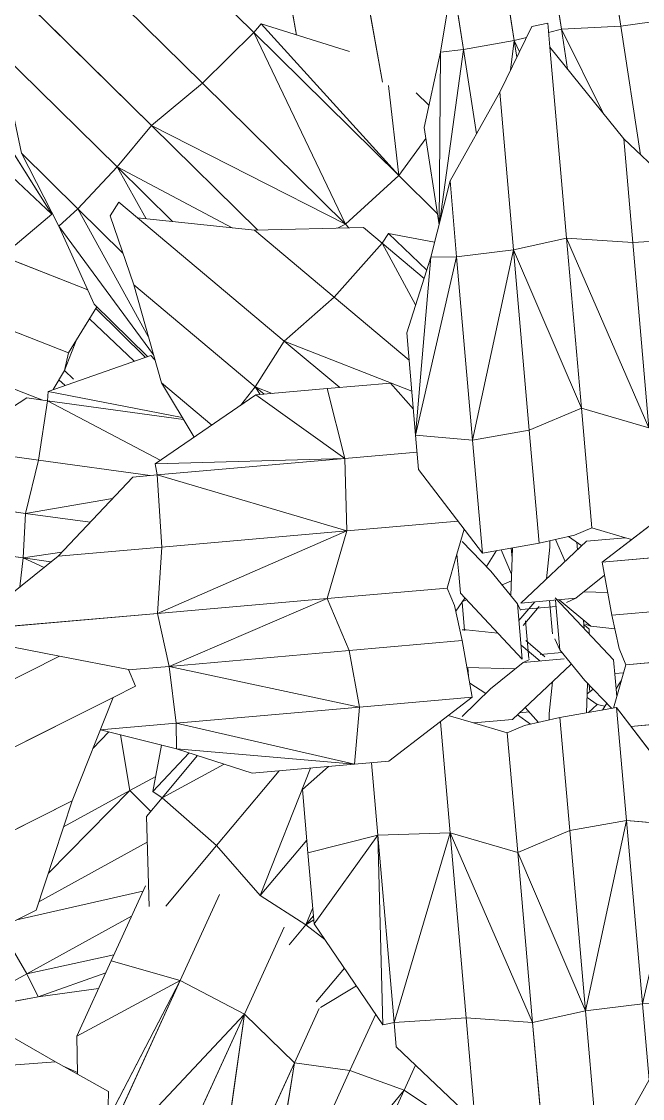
# Model space of a CAD drawing. Header units: inches. Extents: x 1 to 4284, y -575 to 745.
# Drawn here: x 2936.32 to 2944.06, y 309.4 to 322.82 of the extents above; entities that cross this region are included whole.
import ezdxf

# ---------------------------------------------------------------- set-up
doc = ezdxf.new("R2010")
doc.units = ezdxf.units.IN
doc.header["$MEASUREMENT"] = 0
doc.layers.add('Plant-hosta', color=7, linetype='Continuous', lineweight=9)

# ---------------------------------------------------------------- blocks, each defined once
blk = doc.blocks.new('Untitled_dwg-V39-New Construction - Tel_Data_Elec Plan')
at = {"layer": 'Plant-hosta'}
for p, q in [((0.806, -1.039), (0.92, -1.008)), ((0.92, -1.008), (0.806, -1.039)), ((1.677, -0.973), (1.766, -1.001)), ((1.677, -0.973), (1.766, -1.001)), ((1.737, -1.064), (1.716, -0.985)), ((1.737, -1.064), (1.716, -0.985)), ((2.194, -1.064), (2.086, -1.093)), ((2.086, -1.093), (2.194, -1.064)), ((0.391, -1.79), (0.363, -1.685)), ((0.391, -1.79), (0.363, -1.685)), ((1.948, -1.849), (1.92, -1.746)), ((1.948, -1.849), (1.92, -1.746)), ((0.602, -2.577), (0.511, -2.235)), ((0.602, -2.577), (0.511, -2.235)), ((0.664, -2.587), (0.614, -2.585)), ((0.614, -2.585), (0.664, -2.587)), ((1.271, -2.617), (1.144, -2.611)), ((1.144, -2.611), (1.271, -2.617)), ((1.983, -2.617), (1.965, -2.914)), ((1.965, -2.914), (1.983, -2.617)), ((1.302, -2.695), (1.284, -3.025)), ((1.302, -2.695), (1.284, -3.025)), ((2.175, -2.7), (2.2, -2.791)), ((2.2, -2.791), (2.175, -2.7)), ((1.377, -2.881), (1.409, -3.003)), ((1.377, -2.881), (1.409, -3.003)), ((-3.171, -6.897), (-3.119, -6.806)), ((-3.119, -6.806), (-3.171, -6.897)), ((-2.061, -6.792), (-2.433, -7.575)), ((-2.061, -6.792), (-2.433, -7.575))]:
    blk.add_line(p, q, dxfattribs=at)
blk = doc.blocks.new('Untitled_dwg-V42-New Construction - Tel_Data_Elec Plan')
at = {"layer": 'Plant-hosta'}
for p, q in [((-1.881, 4.364), (-2.499, 6.671)), ((-3.675, 4.609), (-5.536, 6.498)), ((-1.723, 6.359), (-0.762, 5.531)), ((-1.723, 6.359), (-1.212, 4.454)), ((-1.212, 4.454), (-1.723, 6.359)), ((-1.723, 6.359), (-0.762, 5.531)), ((-4.842, 3.822), (-6.055, 6.008)), ((-6.055, 6.008), (-3.675, 4.609)), ((-6.055, 6.008), (-4.225, 4.15)), ((-3.675, 4.609), (-6.055, 6.008)), ((-6.055, 6.008), (-4.225, 4.15)), ((-5.22, 3.04), (-6.566, 5.573)), ((-4.842, 3.822), (-6.566, 5.573)), ((-0.762, 5.531), (-0.516, 4.614)), ((-2.975, 5.283), (-3.581, 4.07)), ((-2.975, 5.283), (-3.581, 4.07)), ((-2.975, 5.283), (-2.639, 4.029)), ((-3.675, 4.609), (-3.254, 5.183)), ((-5.22, 3.04), (-7.099, 4.947)), ((-0.214, 4.718), (-0.516, 4.614)), ((-3.675, 4.609), (-4.225, 4.15)), ((-3.675, 4.609), (-3.434, 4.365)), ((-3.675, 4.609), (-3.434, 4.365)), ((-1.212, 4.454), (-0.516, 4.614)), ((-1.212, 4.454), (-0.516, 4.614)), ((0.077, 2.4), (-0.516, 4.614)), ((0.724, 2.7), (-0.516, 4.614)), ((-1.881, 4.364), (-1.212, 4.454)), ((-1.881, 4.364), (-1.212, 4.454)), ((-1.331, 2.312), (-1.212, 4.454)), ((-1.212, 4.454), (-0.629, 2.277)), ((-1.212, 4.454), (0.077, 2.4)), ((-5.22, 3.04), (-7.732, 4.307)), ((-5.827, 2.373), (-7.732, 4.307)), ((-5.22, 3.04), (-7.732, 4.307)), ((-1.881, 4.364), (-2.639, 4.029)), ((-2.04, 1.794), (-1.881, 4.364)), ((-1.331, 2.312), (-1.881, 4.364)), ((-5.827, 2.373), (-7.841, 4.217)), ((-4.842, 3.822), (-4.225, 4.15)), ((-3.682, 3.599), (-4.225, 4.15)), ((-3.503, 3.776), (-3.581, 4.07)), ((-3.503, 3.776), (-2.639, 4.029)), ((-2.04, 1.794), (-2.639, 4.029)), ((-5.22, 3.04), (-4.842, 3.822)), ((-4.842, 3.822), (-4.32, 3.293)), ((-4.32, 3.293), (-4.842, 3.822)), ((-3.503, 3.776), (-3.643, 3.755)), ((-3.503, 3.776), (-3.643, 3.755)), ((-2.04, 1.794), (-3.503, 3.776)), ((-2.896, 1.511), (-3.503, 3.776)), ((-4.019, 2.281), (-3.643, 3.755)), ((-2.896, 1.511), (-3.643, 3.755)), ((-3.788, 3.185), (-4.301, 3.285)), ((-4.301, 3.285), (-3.788, 3.185)), ((-4.329, 3.201), (-3.854, 2.927)), ((-3.854, 2.927), (-4.329, 3.201)), ((-7.424, 3.011), (-7.567, 2.869)), ((-7.567, 2.869), (-7.424, 3.011)), ((-7.276, 2.582), (-7.43, 3.028)), ((-7.276, 2.582), (-7.43, 3.028)), ((-5.22, 3.04), (-5.827, 2.373)), ((-5.827, 2.373), (-5.22, 3.04)), ((-5.22, 3.04), (-4.385, 2.192)), ((-5.22, 3.04), (-4.385, 2.192)), ((0.077, 2.4), (0.724, 2.7)), ((-6.551, 1.846), (-7.276, 2.582)), ((-5.827, 2.373), (-7.276, 2.582)), ((-4.402, 2.419), (-4.119, 2.256)), ((-4.119, 2.256), (-4.402, 2.419)), ((-4.119, 2.256), (-3.961, 2.508)), ((-5.827, 2.373), (-6.551, 1.846)), ((-5.827, 2.373), (-6.551, 1.846)), ((-5, 1.534), (-5.827, 2.373)), ((-5, 1.534), (-5.827, 2.373)), ((-3.788, 1.42), (-4.019, 2.281)), ((-2.896, 1.511), (-4.019, 2.281)), ((-2.04, 1.794), (-1.331, 2.312)), ((-1.331, 2.312), (-0.944, 0.865)), ((-1.331, 2.312), (-0.629, 2.277)), ((-0.629, 2.277), (0.077, 2.4)), ((-0.629, 2.277), (0.077, 2.4)), ((0.443, 1.036), (0.077, 2.4)), ((0.443, 1.036), (0.835, 2.286)), ((-4.529, 1.719), (-4.119, 2.256)), ((-4.529, 1.719), (-4.119, 2.256)), ((-3.967, 2.086), (-4.119, 2.256)), ((-4.119, 2.256), (-4.005, 2.23)), ((-4.119, 2.256), (-3.993, 2.183)), ((-0.629, 2.277), (-0.263, 0.912)), ((-7.561, 1.957), (-6.819, 2.119)), ((-7.561, 1.957), (-8.538, 1.795)), ((-7.561, 1.957), (-7.596, 1.64)), ((-6.666, 1.964), (-7.561, 1.957)), ((-8.519, 1.782), (-7.596, 1.64)), ((-6.495, 1.79), (-7.596, 1.64)), ((-5.833, 1.117), (-6.551, 1.846)), ((-6.551, 1.846), (-5.833, 1.117)), ((-2.04, 1.794), (-2.896, 1.511)), ((-2.04, 1.794), (-1.68, 0.451)), ((-2.04, 1.794), (-1.68, 0.451)), ((-7.668, 1.233), (-7.596, 1.64)), ((-6.124, 1.413), (-7.596, 1.64)), ((-6.124, 1.413), (-7.596, 1.64)), ((-4.529, 1.719), (-4.827, 0.947)), ((-3.398, 0.44), (-4.529, 1.719)), ((-3.748, 1.269), (-4.529, 1.719)), ((-2.896, 1.511), (-3.788, 1.42)), ((-2.896, 1.511), (-3.788, 1.42)), ((-2.662, 0.638), (-2.896, 1.511)), ((-2.662, 0.638), (-2.896, 1.511)), ((1.609, 1.606), (0.531, 1.317)), ((-5.523, 0.309), (-5.877, 1.371)), ((-5.877, 1.371), (-5.523, 0.309)), ((-4.827, 0.947), (-5.681, 1.44)), ((-3.583, 0.655), (-3.788, 1.42)), ((-7.484, 0.967), (-5.884, 1.169)), ((-5.884, 1.169), (-7.484, 0.967)), ((-4.827, 0.947), (-5.259, 0.157)), ((-3.775, 0.339), (-4.827, 0.947)), ((0.443, 1.036), (-0.263, 0.912)), ((0.206, 0.63), (0.07, 0.971)), ((0.07, 0.971), (0.206, 0.63)), ((0.23, 0.92), (0.095, 0.975)), ((0.186, 0.585), (0.383, 1.025)), ((0.23, 0.92), (0.314, 0.969)), ((0.314, 0.969), (0.23, 0.92)), ((0.347, 0.944), (0.267, 1.005)), ((0.267, 1.005), (0.347, 0.944)), ((0.492, 0.908), (0.404, 1.029)), ((0.404, 1.029), (0.492, 0.908)), ((2.095, 0.94), (0.735, 0.575)), ((-7.146, 0.848), (-5.624, 0.614)), ((-7.146, 0.848), (-5.624, 0.614)), ((-1.298, 0.606), (-0.944, 0.865)), ((-0.944, 0.865), (-0.709, 0.853)), ((-0.749, 0.699), (-0.634, 0.863)), ((-0.634, 0.863), (-0.749, 0.699)), ((-0.263, 0.912), (-0.709, 0.853)), ((-0.626, 0.646), (-0.533, 0.877)), ((-0.626, 0.646), (-0.533, 0.877)), ((-0.371, 0.818), (-0.4, 0.894)), ((-0.198, 0.463), (-0.371, 0.818)), ((0.14, 0.794), (0.23, 0.92)), ((0.492, 0.908), (0.735, 0.575)), ((0.735, 0.575), (0.492, 0.908)), ((0.564, 0.778), (0.518, 0.813)), ((0.518, 0.813), (0.564, 0.778)), ((-2.866, 0.583), (-2.452, 0.694)), ((-1.202, 0.301), (-2.452, 0.694)), ((-0.826, 0.732), (-1.058, 0.67)), ((0.093, 0.338), (-0.826, 0.732)), ((0.611, 0.465), (0.552, 0.683)), ((0.612, 0.744), (0.564, 0.778)), ((0.612, 0.744), (0.564, 0.778)), ((-5.61, -0.066), (-6.914, 0.554)), ((-5.61, -0.066), (-6.914, 0.554)), ((-2.866, 0.583), (-4.884, -0.355)), ((-2.866, 0.583), (-4.78, -0.657)), ((-4.78, -0.657), (-2.866, 0.583)), ((-2.866, 0.583), (-4.104, 0.251)), ((-4.104, 0.251), (-2.866, 0.583)), ((-3.181, 0.498), (-3.583, 0.655)), ((-2.566, -0.064), (-2.866, 0.583)), ((-1.298, 0.606), (-1.561, 0.414)), ((-1.561, 0.414), (-1.298, 0.606)), ((0.025, 0.118), (0.186, 0.585)), ((0.735, 0.575), (0.724, 0.355)), ((-0.954, 0.28), (-1.404, 0.482)), ((0.193, -0.509), (0.611, 0.465)), ((-5.61, -0.066), (-5.453, 0.269)), ((-5.453, 0.269), (-5.61, -0.066)), ((-5.523, 0.309), (-5.259, 0.157)), ((-2.566, -0.064), (-1.202, 0.301)), ((-1.078, -0.405), (-1.202, 0.301)), ((-1.028, 0.313), (-1.171, 0.125)), ((-1.028, 0.313), (-1.171, 0.125)), ((-0.457, 0.109), (-0.954, 0.28)), ((0.78, -0.064), (0.724, 0.355)), ((0.78, -0.064), (2.063, 0.279)), ((0.78, -0.064), (2.063, 0.279)), ((-5.259, 0.157), (-5.343, 0.043)), ((-5.259, 0.157), (-5.343, 0.043)), ((-4.666, -0.186), (-5.259, 0.157)), ((-4.393, 0.026), (-5.259, 0.157)), ((-4.393, 0.026), (-5.259, 0.157)), ((-4.666, -0.186), (-5.259, 0.157)), ((-4.884, -0.355), (-4.104, 0.251)), ((-0.579, 0.151), (-1.137, -0.072)), ((-1.137, -0.072), (-0.579, 0.151)), ((0.037, 0.241), (-0.457, 0.109)), ((-0.255, 0.163), (-0.408, -0.102)), ((-0.255, 0.163), (-0.408, -0.102)), ((-0.179, 0.135), (-0.335, -0.134)), ((0.039, 0.159), (-0.226, 0.088)), ((-5.61, -0.066), (-6.539, 0.077)), ((-5.043, -0.462), (-5.343, 0.043)), ((-4.752, -0.253), (-5.343, 0.043)), ((-0.454, 0.068), (-0.898, -0.968)), ((-0.371, 0.101), (-0.457, 0.109)), ((-0.454, 0.068), (-0.275, -0.599)), ((-0.254, -0.368), (-0.377, 0.089)), ((0.011, -0.031), (0.025, 0.118)), ((0.186, -0.482), (0.025, 0.118)), ((0.417, -0.068), (0.457, 0.001)), ((0.417, -0.068), (0.457, 0.001)), ((0.457, 0.001), (0.435, 0.056)), ((0.435, 0.056), (0.457, 0.001)), ((0.488, -0.025), (0.757, 0.106)), ((0.757, 0.106), (0.488, -0.025)), ((-5.481, -0.757), (-5.61, -0.066)), ((-5.61, -0.066), (-5.245, -0.122)), ((-5.245, -0.122), (-5.61, -0.066)), ((-2.566, -0.064), (-4.78, -0.657)), ((-2.566, -0.064), (-4.78, -0.657)), ((-4.62, -1.353), (-2.566, -0.064)), ((-2.566, -0.064), (-4.62, -1.353)), ((-2.566, -0.064), (-2.443, -0.77)), ((0.005, -0.099), (0.113, -0.502)), ((0.488, -0.025), (0.231, -0.47)), ((0.433, -0.071), (0.488, -0.025)), ((0.78, -0.064), (0.896, -0.728)), ((-4.884, -0.355), (-5.695, -0.902)), ((-4.78, -0.657), (-4.884, -0.355)), ((-0.629, -0.339), (-0.985, -0.513)), ((-0.329, -0.397), (-0.064, -0.55)), ((-0.329, -0.397), (-0.064, -0.55)), ((-0.301, -0.321), (-0.032, -0.476)), ((0.555, -0.458), (0.83, -0.349)), ((0.83, -0.349), (0.555, -0.458)), ((2.179, -0.384), (0.896, -0.728)), ((-1.078, -0.405), (-2.443, -0.77)), ((-1.078, -0.405), (-2.443, -0.77)), ((-1.078, -0.405), (-1.019, -0.85)), ((-0.985, -0.513), (-1.035, -0.532)), ((-0.267, -0.513), (-0.275, -0.599)), ((-0.255, -0.518), (0.165, -0.405)), ((-0.234, -0.595), (0.432, -0.416)), ((0.306, -0.405), (0.432, -0.416)), ((0.432, -0.416), (0.868, -0.566)), ((0.868, -0.566), (0.432, -0.416)), ((-4.78, -0.657), (-5.695, -0.903)), ((-4.62, -1.353), (-4.78, -0.657)), ((-4.62, -1.353), (-4.78, -0.657)), ((-0.275, -0.599), (-0.446, -1.095)), ((-0.234, -0.595), (0.802, -1.04)), ((-5.606, -0.842), (-5.862, -0.715)), ((-5.606, -0.842), (-5.862, -0.715)), ((-4.62, -1.353), (-2.443, -0.77)), ((-4.62, -1.353), (-2.443, -0.77)), ((-2.478, -1.473), (-2.443, -0.77)), ((-2.443, -0.77), (-2.478, -1.473)), ((-1.029, -0.776), (-0.865, -0.891)), ((-0.865, -0.891), (-1.029, -0.776)), ((-0.317, -0.721), (-0.094, -1.278)), ((-0.094, -1.278), (-0.317, -0.721)), ((0.173, -0.77), (0.347, -1.126)), ((0.896, -0.728), (2.071, -1.097)), ((-1.031, -1.085), (-1.019, -0.85)), ((1.273, -0.913), (0.919, -1.172)), ((0.919, -1.172), (1.273, -0.913)), ((1.273, -0.913), (1.338, -0.866)), ((1.338, -0.866), (1.273, -0.913)), ((-0.836, -1.2), (-0.898, -0.968)), ((0.725, -1.007), (0.61, -1.171)), ((0.725, -1.007), (0.61, -1.171)), ((0.802, -1.04), (1.033, -0.978)), ((-2.478, -1.473), (-1.031, -1.085)), ((-0.772, -1.439), (-1.031, -1.085)), ((-1.031, -1.085), (-0.772, -1.439)), ((-0.772, -1.439), (-0.836, -1.2)), ((-0.446, -1.095), (-0.658, -1.568)), ((-0.479, -1.169), (-0.292, -1.313)), ((-0.479, -1.169), (-0.292, -1.313)), ((0.238, -1.22), (0.684, -1.161)), ((0.347, -1.126), (0.375, -1.202)), ((0.919, -1.172), (0.684, -1.161)), ((1.307, -2.619), (0.919, -1.172)), ((-0.467, -1.343), (0.238, -1.22)), ((0.604, -2.584), (0.238, -1.22)), ((-5.112, -1.485), (-4.62, -1.353)), ((-4.62, -1.353), (-5.112, -1.485)), ((-2.478, -1.473), (-4.62, -1.353)), ((-4.53, -2.023), (-4.62, -1.353)), ((-4.53, -2.023), (-4.62, -1.353)), ((-2.478, -1.473), (-4.62, -1.353)), ((-2.478, -1.473), (-4.53, -2.023)), ((-1.96, -2.181), (-2.478, -1.473)), ((-2.478, -1.473), (-1.96, -2.181)), ((-0.467, -1.343), (-0.86, -2.593)), ((-0.772, -1.439), (-0.58, -1.702)), ((-0.58, -1.702), (-0.772, -1.439)), ((-0.467, -1.343), (-0.102, -2.708)), ((-1.96, -2.181), (-0.617, -1.821)), ((-1.96, -2.181), (-0.617, -1.821)), ((-4.53, -2.023), (-6.837, -2.641)), ((-1.96, -2.181), (-4.53, -2.023)), ((-4.53, -2.023), (-4.195, -2.78)), ((-4.53, -2.023), (-4.195, -2.78)), ((2.015, -2.102), (1.307, -2.619)), ((2.015, -2.102), (1.857, -4.672)), ((2.015, -2.102), (2.614, -4.337)), ((-1.96, -2.181), (-4.195, -2.78)), ((-1.96, -2.181), (-3.942, -3.644)), ((-1.96, -2.181), (-3.942, -3.644)), ((-1.96, -2.181), (-1.677, -3.037)), ((-6.837, -2.641), (-5.449, -3.116)), ((-5.449, -3.116), (-6.837, -2.641)), ((-0.86, -2.593), (-0.749, -3.008)), ((0.604, -2.584), (-0.102, -2.708)), ((-0.102, -2.708), (0.604, -2.584)), ((1.307, -2.619), (0.604, -2.584)), ((1.187, -4.761), (0.604, -2.584)), ((1.187, -4.761), (0.604, -2.584)), ((0.604, -2.584), (1.307, -2.619)), ((1.307, -2.619), (1.187, -4.761)), ((1.307, -2.619), (1.857, -4.672)), ((-4.195, -2.78), (-5.449, -3.116)), ((-4.195, -2.78), (-3.942, -3.644)), ((-0.804, -2.803), (-1.677, -3.037)), ((-0.804, -2.803), (-1.677, -3.037)), ((-0.102, -2.708), (-0.749, -3.008)), ((1.187, -4.761), (-0.102, -2.708)), ((-0.102, -2.708), (0.491, -4.921)), ((-0.102, -2.708), (1.187, -4.761)), ((-5.866, -3.243), (-6.029, -2.918)), ((-5.866, -3.243), (-6.029, -2.918)), ((-5.866, -3.243), (-5.66, -3.044)), ((-5.66, -3.044), (-5.866, -3.243)), ((-5.866, -3.243), (-5.557, -3.079)), ((-5.866, -3.243), (-5.557, -3.079)), ((-1.677, -3.037), (-3.942, -3.644)), ((-1.677, -3.037), (-3.921, -3.784)), ((-1.677, -3.037), (-2.447, -4.16)), ((-1.677, -3.037), (-1.586, -3.93)), ((-0.749, -3.008), (-0.417, -4.245)), ((-0.749, -3.008), (0.491, -4.921)), ((-0.749, -3.008), (0.189, -5.025)), ((-5.387, -3.147), (-5.866, -3.243)), ((-5.387, -3.147), (-5.866, -3.243)), ((-4.236, -3.723), (-5.449, -3.116)), ((-5.449, -3.116), (-4.236, -3.723)), ((-7.366, -4.037), (-5.866, -3.243)), ((-5.647, -3.755), (-5.866, -3.243)), ((-0.664, -3.323), (-0.822, -3.725)), ((-4.93, -3.376), (-5.647, -3.755)), ((-4.565, -3.558), (-5.647, -3.755)), ((-0.606, -3.539), (-1.885, -4.67)), ((-5.647, -3.755), (-7.463, -4.717)), ((-5.647, -3.755), (-5.269, -4.324)), ((-5.269, -4.324), (-5.647, -3.755)), ((-4.029, -3.667), (-5.269, -4.324)), ((-4.029, -3.667), (-5.269, -4.324)), ((-4.236, -3.723), (-3.942, -3.644)), ((-3.942, -3.644), (-3.921, -3.784)), ((-3.942, -3.644), (-3.921, -3.784)), ((-0.822, -3.725), (-1.586, -3.93)), ((-3.844, -3.804), (-4.91, -4.979)), ((-4.91, -4.979), (-3.844, -3.804)), ((-2.447, -4.16), (-3.921, -3.784)), ((-1.435, -3.889), (-1.885, -4.67)), ((-3.351, -3.929), (-3.502, -4.703)), ((-3.093, -3.995), (-3.502, -4.703)), ((-1.586, -3.93), (-2.447, -4.16)), ((-0.505, -3.916), (-1.113, -4.969)), ((-2.422, -4.26), (-2.674, -4.102)), ((-2.252, -4.108), (-2.422, -4.26)), ((-2.422, -4.26), (-2.349, -4.134)), ((-2.422, -4.26), (-2.396, -4.147)), ((3.478, -4.083), (2.614, -4.337)), ((-3.4, -4.18), (-4.91, -4.979)), ((-3.4, -4.18), (-4.91, -4.979)), ((-3.406, -4.208), (-4.864, -5.087)), ((-2.422, -4.26), (-3.408, -5.968)), ((-1.885, -4.67), (-2.422, -4.26)), ((0.189, -5.025), (-0.417, -4.245)), ((0.189, -5.025), (-0.417, -4.245)), ((-5.269, -4.324), (-6.256, -4.847)), ((-5.269, -4.324), (-4.91, -4.979)), ((1.857, -4.672), (2.614, -4.337)), ((2.95, -5.591), (2.614, -4.337)), ((2.614, -4.337), (2.95, -5.591)), ((2.95, -5.591), (3.557, -4.378)), ((2.95, -5.591), (3.557, -4.378)), ((-0.193, -4.534), (-0.323, -5.4)), ((-0.323, -5.4), (-0.193, -4.534)), ((-1.885, -4.67), (-3.08, -6.738)), ((-1.885, -4.67), (-1.113, -4.969)), ((1.857, -4.672), (1.187, -4.761)), ((1.857, -4.672), (1.187, -4.761)), ((1.857, -4.672), (2.475, -6.979)), ((-3.408, -5.968), (-3.502, -4.703)), ((0.019, -4.807), (-0.323, -5.4)), ((0.019, -4.807), (-0.323, -5.4)), ((1.187, -4.761), (0.491, -4.921)), ((1.187, -4.761), (0.491, -4.921)), ((1.698, -6.666), (1.187, -4.761)), ((-5.141, -5.102), (-6.256, -4.847)), ((0.087, -4.894), (-0.209, -5.484)), ((0.491, -4.921), (0.189, -5.025)), ((0.737, -5.838), (0.491, -4.921)), ((-6.693, -6.528), (-4.976, -5.014)), ((-4.976, -5.014), (-6.693, -6.528)), ((-5.141, -5.102), (-4.91, -4.979)), ((-4.91, -4.979), (-4.864, -5.087)), ((-4.91, -4.979), (-4.864, -5.087)), ((-3.51, -5.069), (-4.864, -5.087)), ((-4.583, -5.262), (-4.798, -5.086)), ((-4.069, -5.76), (-3.728, -5.072)), ((-4.069, -5.76), (-3.728, -5.072)), ((-3.475, -5.065), (-4.033, -6.975)), ((-3.552, -5.07), (-3.952, -5.911)), ((-3.952, -5.911), (-3.552, -5.07)), ((-3.48, -5), (-3.51, -5.069)), ((-3.51, -5.069), (-3.48, -5)), ((-1.113, -4.969), (-1.762, -6.093)), ((-1.113, -4.969), (-0.323, -5.4)), ((0.737, -5.838), (0.189, -5.025)), ((-4.516, -5.123), (-4.583, -5.262)), ((-4.583, -5.262), (-4.516, -5.123)), ((0.296, -5.185), (-0.209, -5.484)), ((-4.424, -5.442), (-4.583, -5.262)), ((-4.583, -5.262), (-4.46, -5.452)), ((-3.458, -5.302), (-3.738, -7.099)), ((-3.738, -7.099), (-3.458, -5.302)), ((3.079, -5.332), (3.396, -6.924)), ((-6.327, -7.097), (-4.46, -5.452)), ((-4.312, -5.569), (-4.46, -5.452)), ((-3.932, -5.869), (-4.46, -5.452)), ((-4.46, -5.452), (-4.312, -5.569)), ((-4.424, -5.442), (-4.312, -5.569)), ((-0.475, -5.664), (-0.323, -5.4)), ((-0.323, -5.4), (-0.209, -5.484)), ((-0.323, -5.4), (-0.209, -5.484)), ((0.422, -5.372), (0.662, -6.576)), ((0.662, -6.576), (0.422, -5.372)), ((0.429, -5.381), (1.175, -7.387)), ((0.448, -5.41), (1.454, -7.319)), ((1.454, -7.319), (0.448, -5.41)), ((-4.312, -5.569), (-3.932, -5.869)), ((-3.932, -5.869), (-4.312, -5.569)), ((0.161, -6.121), (0.45, -5.513)), ((2.475, -6.979), (2.95, -5.591)), ((2.95, -5.591), (2.475, -6.979)), ((-0.475, -5.664), (-1.762, -6.093)), ((-0.672, -5.778), (-0.781, -5.766)), ((-0.645, -5.721), (-0.672, -5.778)), ((-0.672, -5.778), (-2.52, -7.758)), ((-0.672, -5.778), (-1.746, -8.036)), ((-0.672, -5.778), (-0.927, -8.41)), ((-0.672, -5.778), (-0.927, -8.41)), ((0.161, -6.121), (-0.672, -5.778)), ((1.698, -6.666), (0.737, -5.838)), ((1.698, -6.666), (0.737, -5.838)), ((-4.033, -6.975), (-3.952, -5.911)), ((-3.391, -6.876), (-3.408, -5.968)), ((2.817, -5.98), (2.688, -7.14)), ((-3.967, -6.108), (-5.673, -7.612)), ((-3.08, -6.738), (-1.762, -6.093)), ((-1.762, -6.093), (-3.08, -6.738)), ((-1.722, -6.08), (-2.52, -7.758)), ((0.161, -6.121), (-0.927, -8.41)), ((0.161, -6.121), (-0.806, -8.482)), ((0.161, -6.121), (0.634, -6.438)), ((0.161, -6.121), (0.425, -7.216)), ((0.634, -6.438), (0.161, -6.121)), ((-2.014, -6.216), (-3.101, -7.42)), ((-2.014, -6.216), (-3.101, -7.42)), ((1.247, -6.278), (1.454, -7.319)), ((1.454, -7.319), (1.247, -6.278)), ((-3.4, -6.388), (-3.738, -7.099)), ((-3.4, -6.388), (-3.738, -7.099)), ((-3.101, -7.42), (-2.685, -6.545)), ((-3.101, -7.42), (-2.685, -6.545)), ((-3.101, -7.42), (-2.979, -6.689)), ((-2.979, -6.689), (-3.101, -7.42)), ((1.175, -7.387), (0.662, -6.576)), ((1.175, -7.387), (0.662, -6.576)), ((1.698, -6.666), (2.352, -7.296)), ((2.589, -6.644), (2.688, -7.14)), ((-3.23, -6.999), (-3.08, -6.738)), ((0.812, -6.814), (0.717, -7.013)), ((0.717, -7.013), (0.812, -6.814)), ((4.188, -6.754), (3.396, -6.924)), ((4.188, -6.754), (3.396, -6.924)), ((-4.066, -7.147), (-4.629, -6.938)), ((-4.629, -6.938), (-4.066, -7.147)), ((-4.033, -6.975), (-4.161, -7.988)), ((-3.738, -7.099), (-4.033, -6.975)), ((-3.391, -6.876), (-3.23, -6.999)), ((2.087, -7.208), (1.916, -6.877)), ((2.688, -7.14), (3.396, -6.924)), ((3.632, -8.112), (3.396, -6.924)), ((-3.738, -7.099), (-4.161, -7.988)), ((-3.101, -7.42), (-3.738, -7.099)), ((-3.101, -7.42), (-3.738, -7.099)), ((2.087, -7.208), (2.046, -7.001)), ((2.101, -7.055), (2.087, -7.208)), ((2.475, -6.979), (2.553, -7.269)), ((-4.066, -7.147), (-4.415, -7.837)), ((-4.387, -8.629), (-4.066, -7.147)), ((2.087, -7.208), (1.454, -7.319)), ((2.242, -7.19), (2.087, -7.208)), ((2.445, -9.013), (2.087, -7.208)), ((2.688, -7.14), (2.523, -7.158)), ((2.688, -7.14), (2.523, -7.158)), ((2.688, -7.14), (3.122, -9.325)), ((0.591, -8.575), (0.367, -7.284)), ((1.454, -7.319), (1.175, -7.387)), ((1.626, -8.187), (1.454, -7.319)), ((2.352, -7.296), (2.553, -7.269)), ((-3.101, -7.42), (-3.979, -9.267)), ((-2.52, -7.758), (-3.101, -7.42)), ((1.626, -8.187), (1.175, -7.387)), ((-2.52, -7.758), (-3.583, -9.994)), ((-2.52, -7.758), (-1.746, -8.036)), ((0.112, -7.78), (-0.806, -8.482)), ((-3.979, -9.267), (-4.161, -7.988)), ((-1.746, -8.036), (-2.324, -9.251)), ((-1.746, -8.036), (-0.927, -8.41)), ((-0.331, -8.816), (-0.438, -8.2)), ((-1.063, -8.695), (-0.927, -8.41)), ((-1.063, -8.695), (-0.927, -8.41)), ((-0.927, -8.41), (-0.806, -8.482)), ((-0.927, -8.41), (-0.806, -8.482))]:
    blk.add_line(p, q, dxfattribs=at)
at = {"layer": 'Plant-hosta', "flags": 128}
for points in [[(-6.566, 5.573), (-6.055, 6.008), (-7.574, 7.551), (-8.484, 7.806), (-8.637, 7.676), (-8.406, 7.441), (-6.566, 5.573), (-7.099, 4.947), (-5.22, 3.04)], [(-1.723, 6.359), (-2.377, 6.988), (-2.577, 6.962), (-2.499, 6.671), (-1.881, 4.364), (-2.639, 4.029)], [(-3.254, 5.183), (-3.675, 4.609), (-5.536, 6.498)], [(-4.225, 4.15), (-4.842, 3.822), (-6.055, 6.008)], [(-5.22, 3.04), (-6.566, 5.573), (-4.842, 3.822), (-5.22, 3.04)], [(-3.581, 4.07), (-3.503, 3.776), (-2.639, 4.029), (-2.975, 5.283)], [(-3.682, 3.599), (-4.225, 4.15), (-3.675, 4.609)], [(0.443, 1.036), (0.835, 2.286), (0.724, 2.7), (0.077, 2.4), (-0.516, 4.614)], [(0.077, 2.4), (-1.212, 4.454), (-0.629, 2.277), (-1.331, 2.312), (-1.212, 4.454)], [(-7.597, 3.512), (-7.841, 4.217), (-5.827, 2.373), (-7.732, 4.307)], [(-2.639, 4.029), (-2.04, 1.794), (-1.881, 4.364), (-1.331, 2.312), (-2.04, 1.794), (-3.503, 3.776)], [(-4.019, 2.281), (-3.643, 3.755), (-2.896, 1.511), (-3.503, 3.776)], [(-6.551, 1.846), (-7.276, 2.582), (-5.827, 2.373)], [(-3.967, 2.086), (-4.119, 2.256), (-3.961, 2.508)], [(-3.788, 1.42), (-4.019, 2.281), (-2.896, 1.511), (-2.04, 1.794)], [(-1.331, 2.312), (-0.944, 0.865), (-0.709, 0.853), (-0.263, 0.912), (-0.629, 2.277)], [(0.077, 2.4), (0.443, 1.036), (-0.263, 0.912)], [(1.342, 2.41), (1.609, 1.606), (0.531, 1.317)], [(-4.005, 2.23), (-4.119, 2.256), (-3.993, 2.183)], [(-8.538, 1.795), (-7.561, 1.957), (-6.819, 2.119)], [(-6.666, 1.964), (-7.561, 1.957), (-7.596, 1.64), (-8.519, 1.782)], [(-7.668, 1.233), (-7.596, 1.64), (-6.495, 1.79)], [(-4.529, 1.719), (-4.827, 0.947), (-3.775, 0.339)], [(-3.398, 0.44), (-4.529, 1.719), (-3.748, 1.269)], [(-5.523, 0.309), (-5.259, 0.157), (-4.827, 0.947), (-5.681, 1.44)], [(-3.788, 1.42), (-3.583, 0.655), (-3.181, 0.498)], [(0.383, 1.025), (0.186, 0.585), (0.025, 0.118)], [(0.095, 0.975), (0.23, 0.92), (0.14, 0.794)], [(2.063, 0.279), (2.179, -0.384), (0.896, -0.728), (0.78, -0.064), (0.724, 0.355), (0.735, 0.575), (2.095, 0.94)], [(-0.944, 0.865), (-1.298, 0.606), (-1.058, 0.67), (-0.826, 0.732), (0.093, 0.338)], [(-0.4, 0.894), (-0.371, 0.818), (-0.198, 0.463)], [(0.492, 0.908), (0.552, 0.683), (0.611, 0.465), (0.193, -0.509)], [(-1.202, 0.301), (-2.452, 0.694), (-2.866, 0.583), (-2.566, -0.064)], [(-2.866, 0.583), (-4.884, -0.355), (-4.78, -0.657), (-5.695, -0.903)], [(-1.404, 0.482), (-0.954, 0.28), (-0.457, 0.109)], [(-2.443, -0.77), (-2.566, -0.064), (-1.202, 0.301), (-1.078, -0.405), (-1.019, -0.85), (-1.031, -1.085), (-2.478, -1.473)], [(-5.695, -0.902), (-4.884, -0.355), (-4.104, 0.251)], [(0.037, 0.241), (-0.457, 0.109), (-0.371, 0.101)], [(-6.539, 0.077), (-5.61, -0.066), (-5.481, -0.757)], [(-5.043, -0.462), (-5.343, 0.043), (-4.752, -0.253)], [(-0.772, -1.439), (-0.836, -1.2), (-0.898, -0.968), (-0.454, 0.068), (-0.275, -0.599), (-0.267, -0.513)], [(0.186, -0.482), (0.025, 0.118), (0.011, -0.031)], [(0.231, -0.47), (0.488, -0.025), (0.433, -0.071)], [(-1.035, -0.532), (-0.985, -0.513), (-0.629, -0.339)], [(0.896, -0.728), (2.071, -1.097), (2.461, -0.992), (2.179, -0.384)], [(1.273, -0.913), (1.033, -0.978), (0.802, -1.04), (-0.234, -0.595), (0.432, -0.416), (0.306, -0.405)], [(-0.658, -1.568), (-0.446, -1.095), (-0.275, -0.599)], [(0.375, -1.202), (0.347, -1.126), (0.173, -0.77)], [(0.604, -2.584), (0.238, -1.22), (0.684, -1.161), (0.919, -1.172), (1.307, -2.619), (1.187, -4.761)], [(0.238, -1.22), (-0.467, -1.343), (-0.102, -2.708)], [(-4.195, -2.78), (-1.96, -2.181), (-4.53, -2.023), (-2.478, -1.473)], [(-0.467, -1.343), (-0.86, -2.593), (-0.749, -3.008)], [(-7.136, -2.656), (-7.128, -2.719), (-6.837, -2.641), (-4.53, -2.023)], [(1.857, -4.672), (2.614, -4.337), (2.015, -2.102), (1.307, -2.619), (1.857, -4.672), (2.015, -2.102), (3.478, -4.083)], [(-1.586, -3.93), (-1.677, -3.037), (-1.96, -2.181)], [(-4.236, -3.723), (-3.942, -3.644), (-4.195, -2.78), (-5.449, -3.116)], [(-2.447, -4.16), (-3.921, -3.784), (-1.677, -3.037), (-3.942, -3.644)], [(-1.677, -3.037), (-2.447, -4.16), (-1.586, -3.93)], [(-0.417, -4.245), (-0.749, -3.008), (0.189, -5.025), (0.491, -4.921)], [(-4.93, -3.376), (-5.647, -3.755), (-7.463, -4.717), (-7.692, -4.838), (-7.758, -4.684), (-7.366, -4.037), (-5.866, -3.243), (-5.647, -3.755), (-4.565, -3.558)], [(-0.664, -3.323), (-0.822, -3.725), (-1.586, -3.93)], [(-0.606, -3.539), (-1.885, -4.67), (-2.422, -4.26)], [(-0.505, -3.916), (-1.113, -4.969), (-1.885, -4.67), (-1.435, -3.889)], [(-3.093, -3.995), (-3.502, -4.703), (-3.351, -3.929)], [(-2.252, -4.108), (-2.422, -4.26), (-2.674, -4.102)], [(-2.396, -4.147), (-2.422, -4.26), (-2.349, -4.134)], [(3.557, -4.378), (3.478, -4.083), (2.614, -4.337)], [(-3.51, -5.069), (-4.864, -5.087), (-3.406, -4.208)], [(-2.422, -4.26), (-3.408, -5.968), (-3.502, -4.703)], [(-5.269, -4.324), (-6.256, -4.847), (-5.141, -5.102)], [(-5.141, -5.102), (-4.91, -4.979), (-5.269, -4.324)], [(-1.885, -4.67), (-3.08, -6.738), (-3.23, -6.999), (-3.391, -6.876), (-3.408, -5.968)], [(1.187, -4.761), (1.698, -6.666), (2.352, -7.296), (2.553, -7.269), (2.475, -6.979), (1.857, -4.672)], [(0.296, -5.185), (-0.209, -5.484), (0.087, -4.894)], [(0.491, -4.921), (0.737, -5.838), (0.189, -5.025)], [(-6.327, -7.097), (-4.46, -5.452), (-4.583, -5.262), (-4.798, -5.086)], [(-3.475, -5.065), (-4.033, -6.975), (-3.738, -7.099), (-4.161, -7.988), (-4.033, -6.975), (-3.952, -5.911)], [(-4.312, -5.569), (-4.424, -5.442), (-4.583, -5.262)], [(2.688, -7.14), (3.396, -6.924), (3.079, -5.332)], [(0.429, -5.381), (1.175, -7.387), (1.454, -7.319), (1.626, -8.187), (1.175, -7.387)], [(0.45, -5.513), (0.161, -6.121), (0.425, -7.216)], [(-1.746, -8.036), (-0.672, -5.778), (-0.781, -5.766)], [(0.161, -6.121), (-0.672, -5.778), (-0.645, -5.721)], [(-1.722, -6.08), (-2.52, -7.758), (-0.672, -5.778)], [(2.589, -6.644), (2.688, -7.14), (2.817, -5.98)], [(-5.059, -8.271), (-5.673, -7.612), (-3.967, -6.108)], [(0.112, -7.78), (-0.806, -8.482), (0.161, -6.121), (-0.927, -8.41)], [(1.916, -6.877), (2.087, -7.208), (2.046, -7.001)], [(3.396, -6.924), (3.632, -8.112), (4.243, -7.033)], [(2.101, -7.055), (2.087, -7.208), (1.454, -7.319)], [(-4.415, -7.837), (-4.066, -7.147), (-4.387, -8.629)], [(2.242, -7.19), (2.087, -7.208), (2.445, -9.013)], [(2.445, -9.013), (2.996, -9.621), (3.176, -9.6), (3.122, -9.325), (2.688, -7.14)], [(0.367, -7.284), (0.591, -8.575), (1.548, -8.451)], [(-2.52, -7.758), (-3.101, -7.42), (-3.979, -9.267), (-3.891, -10.174), (-3.717, -10.275), (-3.583, -9.994), (-2.52, -7.758), (-1.746, -8.036)], [(-0.927, -8.41), (-1.746, -8.036), (-2.324, -9.251), (-1.063, -8.695)], [(-0.438, -8.2), (-0.331, -8.816), (0.591, -8.575)]]:
    blk.add_lwpolyline(points, dxfattribs=at)
for points in [[(-0.749, -3.008), (-0.102, -2.708), (0.491, -4.921)], [(-0.475, -5.664), (-0.323, -5.4), (-1.113, -4.969), (-1.762, -6.093)]]:
    blk.add_lwpolyline(points, close=True, dxfattribs=at)
blk = doc.blocks.new('Untitled_dwg-V43-New Construction - Tel_Data_Elec Plan')
at = {"layer": 'Plant-hosta'}
for p, q in [((12.856, 3.714), (12.792, 3.884)), ((12.362, 3.139), (12.856, 3.714)), ((10.591, 2.651), (12.362, 3.139)), ((12.362, 3.139), (10.591, 2.651)), ((12.362, 3.139), (11.63, 2.269)), ((12.362, 3.139), (11.63, 2.269)), ((12.47, 1.321), (12.782, 1.285)), ((13.669, 0.158), (12.782, 1.285)), ((13.669, 0.158), (12.339, 0.312)), ((14.591, -0.879), (13.669, 0.158)), ((13.669, 0.158), (14.591, -0.879)), ((12.162, -0.598), (14.591, -0.879)), ((14.591, -0.879), (14.899, -0.915)), ((14.891, -1.142), (14.899, -0.915)), ((14.138, -1.589), (14.891, -1.142)), ((14.138, -1.589), (12.837, -1.438)), ((14.138, -1.589), (13.015, -2.27)), ((14.138, -1.589), (13.015, -2.27))]:
    blk.add_line(p, q, dxfattribs=at)
at = {"layer": 'Plant-hosta', "flags": 128}
for points in [[(10.378, 3.219), (12.522, 3.81), (12.792, 3.884), (12.856, 3.714), (12.362, 3.139)], [(12.782, 1.285), (12.47, 1.321), (12.339, 0.312)], [(12.339, 0.312), (13.669, 0.158), (12.782, 1.285)], [(12.837, -1.438), (14.138, -1.589), (14.891, -1.142), (14.899, -0.915), (14.591, -0.879), (12.162, -0.598)]]:
    blk.add_lwpolyline(points, dxfattribs=at)

msp = doc.modelspace()

# ---------------------------------------------------------------- block references
at = {"layer": 'Plant-hosta', "extrusion": (0, 0, -1), "zscale": -0.9999999999999999, "rotation": 160.0000000000005}
for name, p in [('Untitled_dwg-V42-New Construction - Tel_Data_Elec Plan', (-2942.963, 315.096)), ('Untitled_dwg-V39-New Construction - Tel_Data_Elec Plan', (-2942.125, 312.958)), ('Untitled_dwg-V43-New Construction - Tel_Data_Elec Plan', (-2924.053, 308.584))]:
    msp.add_blockref(name, p, dxfattribs=at)

doc.saveas('drawing.dxf')
